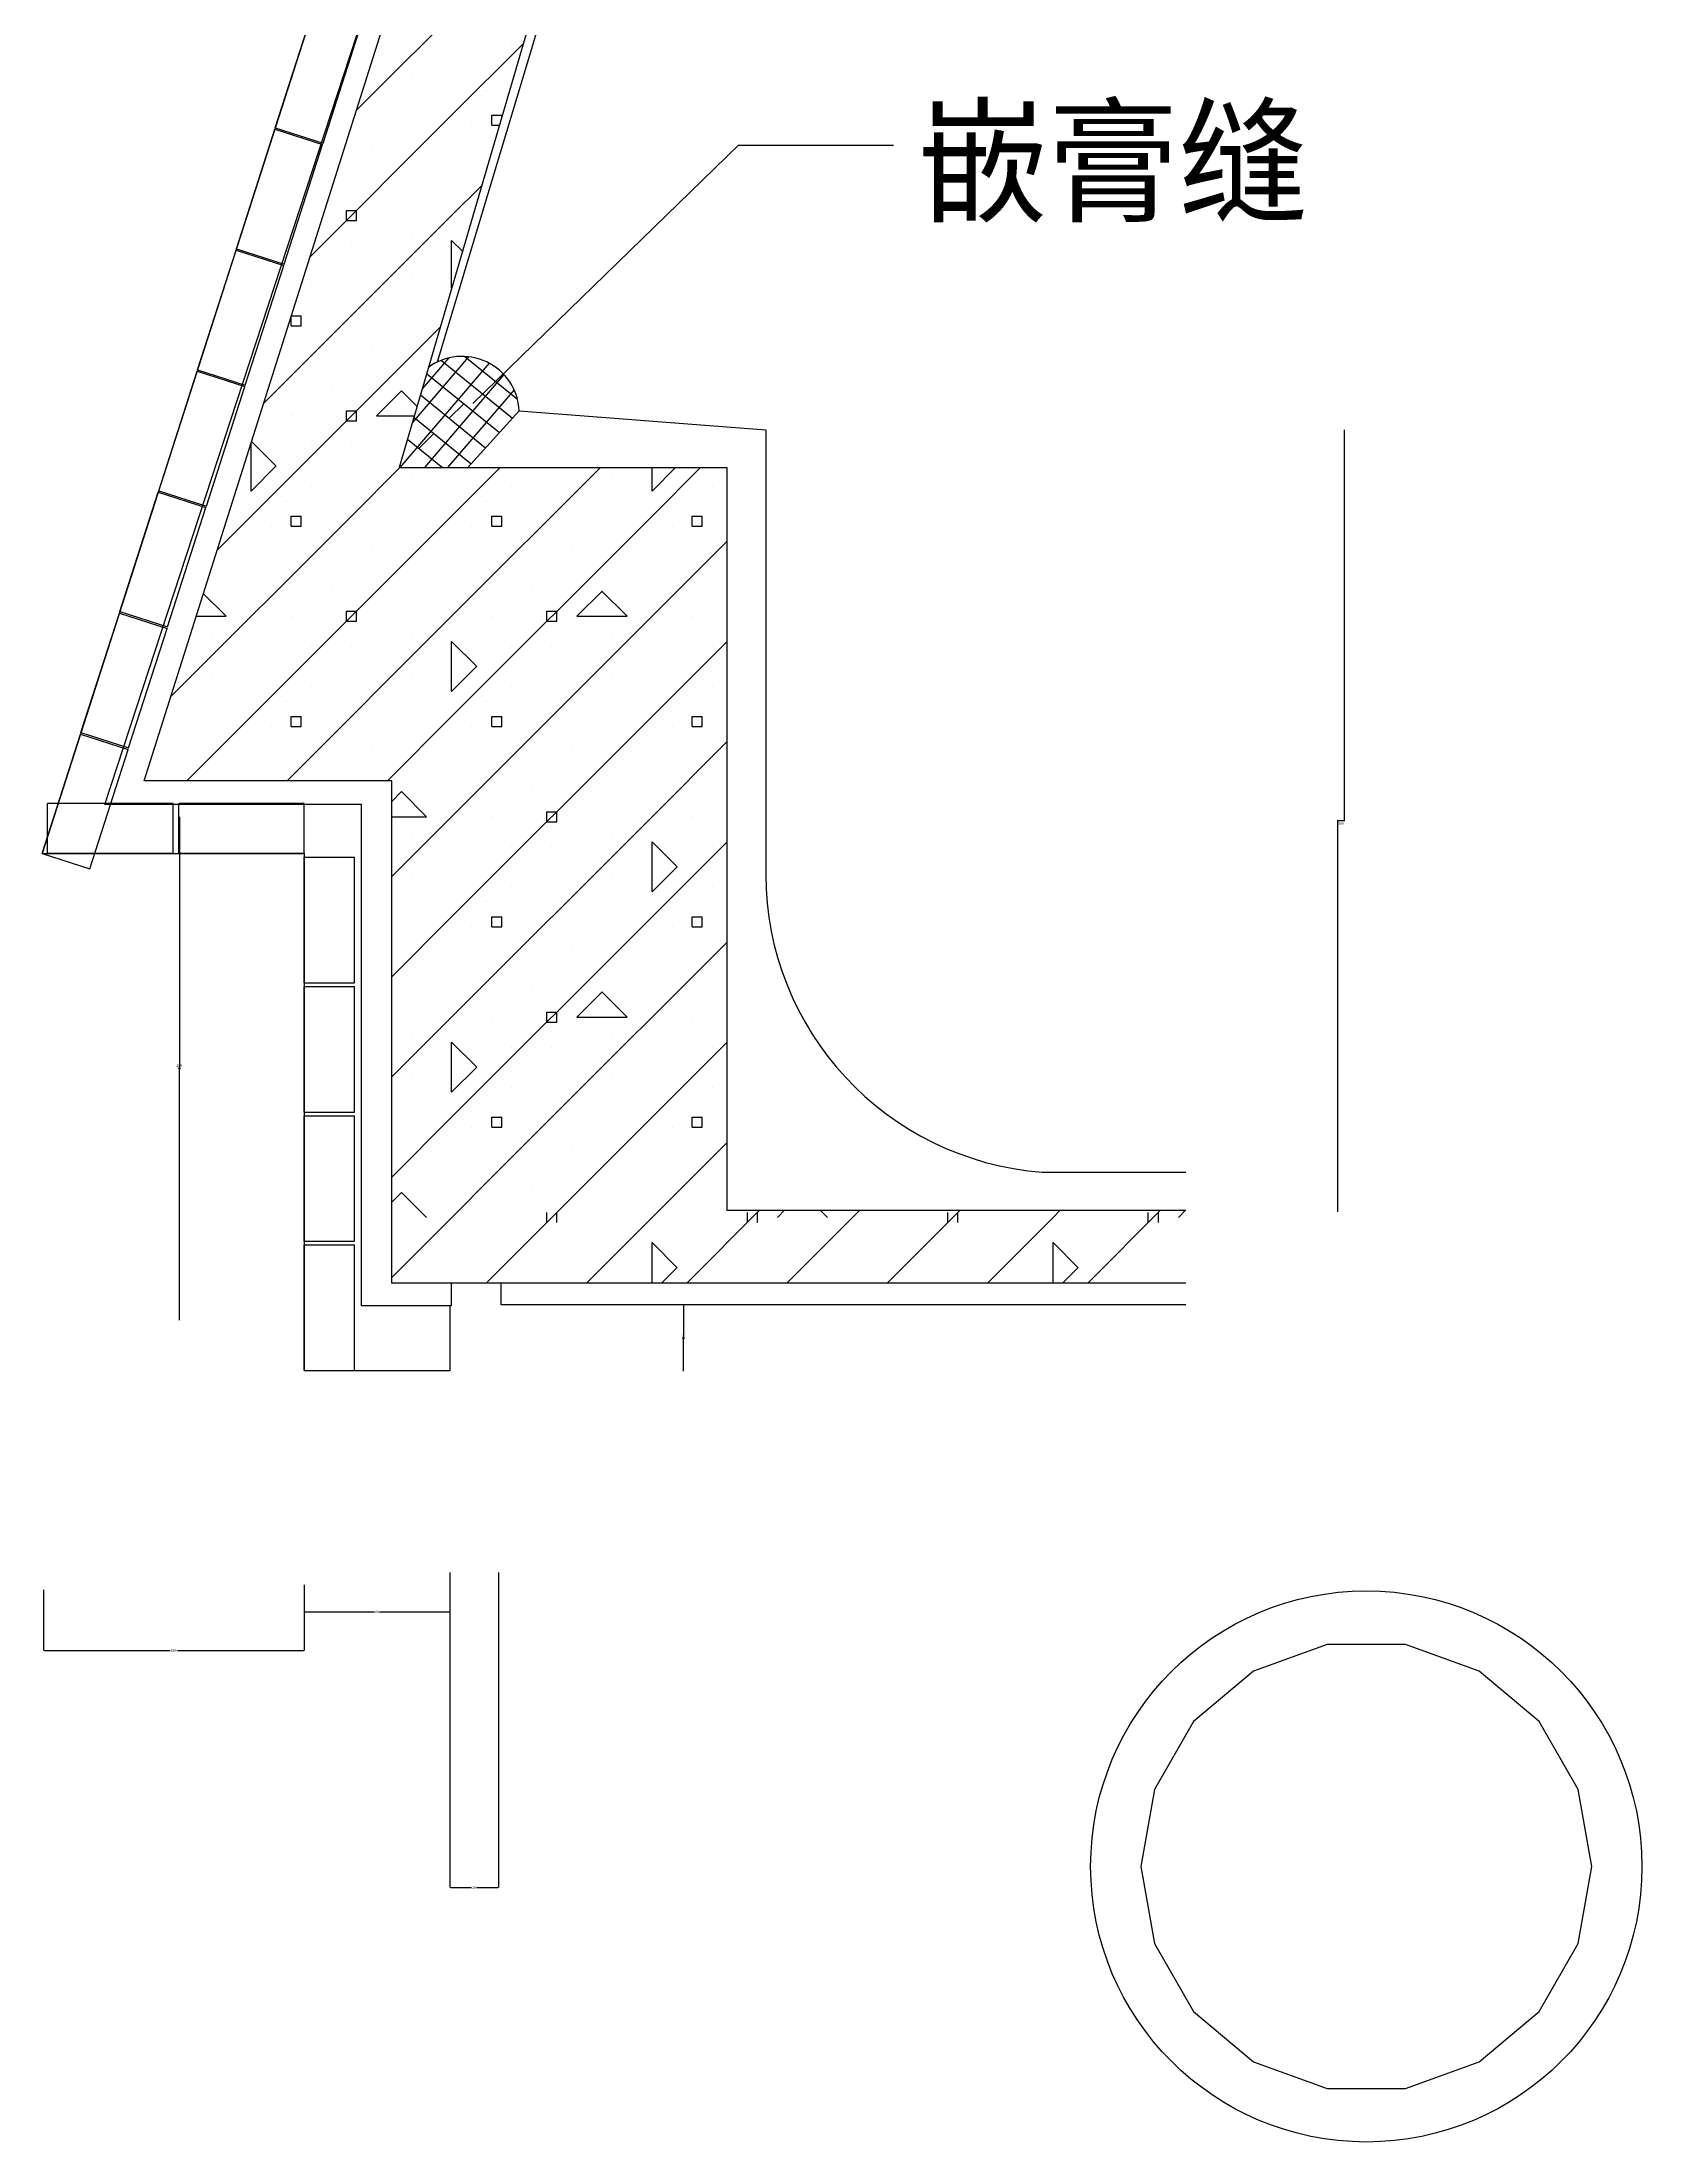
# Model space of a CAD drawing. Header units: metres. Extents: x 18718 to 19376, y 9109 to 10368.
# Drawn here: x 18718 to 19356, y 9109 to 9947 of the extents above; entities that cross this region are included whole.
import ezdxf

# ---------------------------------------------------------------- set-up
doc = ezdxf.new("R2010")
doc.units = ezdxf.units.M
doc.layers.add('PUB_DIM', color=3, linetype='Continuous')
doc.layers.add('PUB_TEXT', color=7, linetype='Continuous')
doc.dimstyles.get("Standard").update_dxf_attribs({"dimtxt": 2.5, "dimasz": 2.5, "dimexe": 1.25, "dimexo": 0.625, "dimtad": 1, "dimcen": 2.5, "dimazin": 3, "dimtfac": 1, "dimtmove": 0, "dimatfit": 3})

# ---------------------------------------------------------------- blocks, each defined once
blk = doc.blocks.new('BL_6214')
for p, q in [((0, 0), (0, -100)), ((0, 0), (1002.28, 0)), ((1002.28, 0), (1002.28, -100)), ((0, -100), (1002.28, -100))]:
    blk.add_line(p, q)
blk = doc.blocks.new('*D2')
for p, q in [((19237.66, 9792.44), (19237.66, 9636.41)), ((19237.91, 9636.41), (19234.77, 9636.41)), ((19235.02, 9480.37), (19235.02, 9636.41))]:
    blk.add_line(p, q)
at = {"layer": 'Defpoints'}
for p in [(19237.66, 9792.44), (19237.66, 9636.41), (19235.02, 9480.37)]:
    blk.add_point(p, dxfattribs=at)
at = {"layer": 'PUB_DIM', "insert": (19236.34, 9635.285), "char_height": 1, "attachment_point": 5}
blk.add_mtext('300', dxfattribs=at)
blk = doc.blocks.new('*D3')
for p, q in [((18772.81, 9638.05), (18772.81, 9537.55)), ((18772.56, 9537.55), (18772.31, 9537.55)), ((18772.81, 9437.06), (18772.81, 9537.55)), ((18772.81, 9537.55), (18772.81, 9537.55)), ((18773.06, 9537.55), (18773.31, 9537.55))]:
    blk.add_line(p, q)
at = {"layer": 'Defpoints'}
for p in [(18772.81, 9638.05), (18772.81, 9537.55), (18772.81, 9437.06)]:
    blk.add_point(p, dxfattribs=at)
at = {"layer": 'PUB_DIM', "insert": (18772.81, 9538.675), "char_height": 1, "attachment_point": 5}
blk.add_mtext('200', dxfattribs=at)
blk = doc.blocks.new('*D4')
for p, q in [((18973.91, 9442.95), (18973.91, 9429.85)), ((18973.66, 9429.85), (18973.41, 9429.85)), ((18973.91, 9416.74), (18973.91, 9429.85)), ((18973.91, 9429.85), (18973.91, 9429.85)), ((18974.16, 9429.85), (18974.41, 9429.85))]:
    blk.add_line(p, q)
at = {"layer": 'Defpoints'}
for p in [(18973.91, 9442.95), (18973.91, 9429.85), (18973.91, 9416.74)]:
    blk.add_point(p, dxfattribs=at)
at = {"layer": 'PUB_DIM', "insert": (18973.91, 9430.975), "char_height": 1, "attachment_point": 5}
blk.add_mtext('5', dxfattribs=at)
blk = doc.blocks.new('*D5')
for p, q in [((18880.71, 9336.28), (18880.71, 9210.63)), ((18900.13, 9336.28), (18900.13, 9210.63)), ((18880.96, 9210.63), (18889.42, 9210.63)), ((18891.42, 9210.63), (18899.88, 9210.63))]:
    blk.add_line(p, q)
at = {"layer": 'Defpoints'}
for p in [(18880.71, 9336.28), (18900.13, 9336.28), (18880.71, 9210.63)]:
    blk.add_point(p, dxfattribs=at)
at = {"layer": 'PUB_DIM', "insert": (18890.42, 9210.63), "char_height": 1, "attachment_point": 5}
blk.add_mtext('10', dxfattribs=at)
blk = doc.blocks.new('*D6')
for p, q in [((18718.58, 9329.37), (18718.58, 9305.2)), ((18822.67, 9328.4), (18822.67, 9305.2)), ((18718.83, 9305.2), (18769.125, 9305.2)), ((18772.125, 9305.2), (18822.42, 9305.2))]:
    blk.add_line(p, q)
at = {"layer": 'Defpoints'}
for p in [(18718.58, 9329.37), (18822.67, 9328.4), (18718.58, 9305.2)]:
    blk.add_point(p, dxfattribs=at)
at = {"layer": 'PUB_DIM', "insert": (18770.625, 9305.2), "char_height": 1, "attachment_point": 5}
blk.add_mtext('100', dxfattribs=at)
blk = doc.blocks.new('*D7')
for p, q in [((18822.67, 9331.42), (18822.67, 9320.64)), ((18880.71, 9336.28), (18880.71, 9320.64)), ((18822.92, 9320.64), (18850.69, 9320.64)), ((18852.69, 9320.64), (18880.46, 9320.64))]:
    blk.add_line(p, q)
at = {"layer": 'Defpoints'}
for p in [(18822.67, 9331.42), (18880.71, 9336.28), (18822.67, 9320.64)]:
    blk.add_point(p, dxfattribs=at)
at = {"layer": 'PUB_DIM', "insert": (18851.69, 9320.64), "char_height": 1, "attachment_point": 5}
blk.add_mtext('60', dxfattribs=at)

msp = doc.modelspace()

# ---------------------------------------------------------------- linework, layer by layer
for p, q in [((18888.69, 10154.47), (18718, 9623.35)), ((18888.69, 10154.47), (18718, 9623.35)), ((18743.04, 9642.91), (18911.23, 10156.65)), ((18758.7, 9652.42), (18861.82, 9977.95)), ((18843.49, 9920.1), (18901.35, 9977.95)), ((18919.18, 9977.95), (18860.46, 9777.4)), ((18923.32, 9977.95), (18875.73, 9819.52)), ((18881.45, 9918.05), (18910, 9946.6)), ((18905.45, 9946.05), (18905.45, 9946.05)), ((18853.45, 9942.05), (18853.45, 9942.05)), ((18865.45, 9934.05), (18865.45, 9934.05)), ((18893.45, 9926.05), (18893.45, 9926.05)), ((18824.95, 9861.55), (18881.45, 9918.05)), ((18881.45, 9918.05), (18881.45, 9918.05)), ((18897.45, 9918.05), (18901.45, 9918.05)), ((18897.45, 9914.05), (18897.45, 9918.05)), ((18901.45, 9917.4), (18901.45, 9918.05)), ((18889.45, 9914.05), (18889.45, 9914.05)), ((18897.45, 9914.05), (18900.47, 9914.05)), ((18849.45, 9906.05), (18849.45, 9906.05)), ((18881.45, 9878.05), (18893.44, 9890.04)), ((18806.4, 9803.01), (18881.45, 9878.05)), ((18839.45, 9876.05), (18839.45, 9880.05)), ((18839.45, 9880.05), (18843.45, 9880.05)), ((18839.45, 9876.05), (18843.45, 9876.05)), ((18843.45, 9876.05), (18843.45, 9880.05)), ((18881.45, 9878.05), (18881.45, 9878.05)), ((18865.45, 9870.05), (18865.45, 9870.05)), ((18881.45, 9849.08), (18881.45, 9868.05)), ((18881.45, 9868.05), (18885.75, 9863.75)), ((18841.45, 9866.05), (18841.45, 9866.05)), ((18853.45, 9862.05), (18853.45, 9862.05)), ((18865.45, 9854.05), (18865.45, 9854.05)), ((18825.45, 9850.05), (18825.45, 9850.05)), ((18801.45, 9758.05), (18876.88, 9833.49)), ((18817.45, 9834.05), (18817.45, 9837.88)), ((18817.45, 9834.05), (18821.45, 9834.05)), ((18817.51, 9838.05), (18821.45, 9838.05)), ((18821.45, 9834.05), (18821.45, 9838.05)), ((18849.45, 9826.05), (18849.45, 9826.05)), ((18896.38, 9819.13), (18860.78, 9777.4)), ((18888.22, 9821.66), (18865.69, 9795.26)), ((18880.19, 9821.14), (18869.65, 9808.79)), ((18877.36, 9820.23), (18905.77, 9797.17)), ((18886.73, 9821.78), (18907.68, 9804.78)), ((18833.45, 9810.05), (18833.45, 9810.05)), ((18902.29, 9814.59), (18870.56, 9777.4)), ((18871.46, 9814.95), (18900.51, 9791.36)), ((18906.35, 9808.52), (18879.8, 9777.4)), ((18839.45, 9796.05), (18839.45, 9800.05)), ((18839.45, 9800.05), (18843.45, 9800.05)), ((18843.45, 9796.05), (18843.45, 9800.05)), ((18851.45, 9798.05), (18861.49, 9808.09)), ((18867.63, 9801.87), (18861.41, 9808.09)), ((18868.97, 9806.45), (18895.03, 9785.3)), ((18880.49, 9797.1), (18886.3, 9802.9)), ((18887.84, 9777.35), (18908.38, 9800.06)), ((18908.38, 9800.06), (19006.79, 9792.49)), ((18817.45, 9798.05), (18817.45, 9798.05)), ((18839.45, 9796.05), (18843.45, 9796.05)), ((18851.45, 9798.05), (18866.51, 9798.05)), ((18866.35, 9797.52), (18889.26, 9778.92)), ((18897.45, 9798.05), (18897.45, 9798.05)), ((19006.79, 9792.49), (19006.79, 9615.13)), ((18801.45, 9768.05), (18801.45, 9787.37)), ((18801.62, 9787.89), (18811.49, 9778.01)), ((18825.45, 9786.05), (18825.45, 9786.05)), ((18841.45, 9786.05), (18841.45, 9786.05)), ((18863.79, 9788.76), (18877.77, 9777.4)), ((18868.41, 9785.01), (18874.39, 9790.99)), ((18801.45, 9768.05), (18811.49, 9778.09)), ((18841.45, 9758.05), (18860.8, 9777.4)), ((18853.45, 9782.05), (18853.45, 9782.05)), ((18860.46, 9777.4), (18991.3, 9777.4)), ((18881.45, 9718.05), (18940.8, 9777.4)), ((18881.45, 9758.05), (18900.8, 9777.4)), ((18961.45, 9758.05), (18980.8, 9777.4)), ((18961.45, 9768.05), (18961.45, 9777.4)), ((18961.45, 9768.05), (18970.8, 9777.4)), ((18991.3, 9777.4), (18991.3, 9480.93)), ((18825.45, 9770.05), (18825.45, 9770.05)), ((18865.45, 9774.05), (18865.45, 9774.05)), ((18905.45, 9770.05), (18905.45, 9770.05)), ((18945.45, 9774.05), (18945.45, 9774.05)), ((18985.45, 9770.05), (18985.45, 9770.05)), ((18769.31, 9685.92), (18841.45, 9758.05)), ((18787.86, 9744.46), (18801.45, 9758.05)), ((18801.45, 9678.05), (18881.45, 9758.05)), ((18801.45, 9758.05), (18801.45, 9758.05)), ((18813.45, 9766.05), (18813.45, 9766.05)), ((18817.45, 9758.05), (18821.45, 9758.05)), ((18817.45, 9754.05), (18817.45, 9758.05)), ((18821.45, 9754.05), (18821.45, 9758.05)), ((18841.45, 9758.05), (18841.45, 9758.05)), ((18881.45, 9678.05), (18961.45, 9758.05)), ((18881.45, 9758.05), (18881.45, 9758.05)), ((18893.45, 9766.05), (18893.45, 9766.05)), ((18897.45, 9758.05), (18901.45, 9758.05)), ((18897.45, 9754.05), (18897.45, 9758.05)), ((18901.45, 9754.05), (18901.45, 9758.05)), ((18961.45, 9758.05), (18961.45, 9758.05)), ((18973.45, 9766.05), (18973.45, 9766.05)), ((18977.45, 9758.05), (18981.45, 9758.05)), ((18977.45, 9754.05), (18977.45, 9758.05)), ((18981.45, 9754.05), (18981.45, 9758.05)), ((18809.45, 9754.05), (18809.45, 9754.05)), ((18817.45, 9754.05), (18821.45, 9754.05)), ((18889.45, 9754.05), (18889.45, 9754.05)), ((18897.45, 9754.05), (18901.45, 9754.05)), ((18969.45, 9754.05), (18969.45, 9754.05)), ((18977.45, 9754.05), (18981.45, 9754.05)), ((18849.45, 9746.05), (18849.45, 9746.05)), ((18921.45, 9678.05), (18991.3, 9747.9)), ((18929.45, 9746.05), (18929.45, 9746.05)), ((18791.45, 9718.05), (18782.37, 9727.13)), ((18833.45, 9730.05), (18833.45, 9730.05)), ((18913.45, 9730.05), (18913.45, 9730.05)), ((18931.45, 9718.05), (18941.49, 9728.09)), ((18951.45, 9718.05), (18941.41, 9728.09)), ((18779.49, 9718.05), (18791.45, 9718.05)), ((18815.82, 9652.42), (18881.45, 9718.05)), ((18817.45, 9718.05), (18817.45, 9718.05)), ((18839.45, 9716.05), (18839.45, 9720.05)), ((18839.45, 9720.05), (18843.45, 9720.05)), ((18839.45, 9716.05), (18843.45, 9716.05)), ((18843.45, 9716.05), (18843.45, 9720.05)), ((18881.45, 9718.05), (18881.45, 9718.05)), ((18897.45, 9718.05), (18897.45, 9718.05)), ((18919.45, 9716.05), (18919.45, 9720.05)), ((18919.45, 9720.05), (18923.45, 9720.05)), ((18919.45, 9716.05), (18923.45, 9716.05)), ((18923.45, 9716.05), (18923.45, 9720.05)), ((18931.45, 9718.05), (18951.45, 9718.05)), ((18977.45, 9718.05), (18977.45, 9718.05)), ((18785.45, 9710.05), (18785.45, 9710.05)), ((18865.45, 9710.05), (18865.45, 9710.05)), ((18881.45, 9688.05), (18881.45, 9708.05)), ((18881.45, 9708.05), (18891.49, 9698.01)), ((18945.45, 9710.05), (18945.45, 9710.05)), ((18961.45, 9678.05), (18991.3, 9707.9)), ((18825.45, 9706.05), (18825.45, 9706.05)), ((18841.45, 9706.05), (18841.45, 9706.05)), ((18853.45, 9702.05), (18853.45, 9702.05)), ((18905.45, 9706.05), (18905.45, 9706.05)), ((18921.45, 9706.05), (18921.45, 9706.05)), ((18933.45, 9702.05), (18933.45, 9702.05)), ((18985.45, 9706.05), (18985.45, 9706.05)), ((18785.45, 9694.05), (18785.45, 9694.05)), ((18865.45, 9694.05), (18865.45, 9694.05)), ((18881.45, 9688.05), (18891.49, 9698.09)), ((18945.45, 9694.05), (18945.45, 9694.05)), ((18813.45, 9686.05), (18813.45, 9686.05)), ((18825.45, 9690.05), (18825.45, 9690.05)), ((18893.45, 9686.05), (18893.45, 9686.05)), ((18905.45, 9690.05), (18905.45, 9690.05)), ((18973.45, 9686.05), (18973.45, 9686.05)), ((18985.45, 9690.05), (18985.45, 9690.05)), ((18775.82, 9652.42), (18801.45, 9678.05)), ((18801.45, 9678.05), (18801.45, 9678.05)), ((18817.45, 9678.05), (18821.45, 9678.05)), ((18817.45, 9674.05), (18817.45, 9678.05)), ((18821.45, 9674.05), (18821.45, 9678.05)), ((18855.82, 9652.42), (18881.45, 9678.05)), ((18857.56, 9614.16), (18921.45, 9678.05)), ((18881.45, 9598.05), (18961.45, 9678.05)), ((18881.45, 9678.05), (18881.45, 9678.05)), ((18897.45, 9678.05), (18901.45, 9678.05)), ((18897.45, 9674.05), (18897.45, 9678.05)), ((18901.45, 9674.05), (18901.45, 9678.05)), ((18921.45, 9678.05), (18921.45, 9678.05)), ((18961.45, 9678.05), (18961.45, 9678.05)), ((18977.45, 9678.05), (18981.45, 9678.05)), ((18977.45, 9674.05), (18977.45, 9678.05)), ((18981.45, 9674.05), (18981.45, 9678.05)), ((18769.45, 9666.05), (18769.45, 9666.05)), ((18809.45, 9674.05), (18809.45, 9674.05)), ((18817.45, 9674.05), (18821.45, 9674.05)), ((18849.45, 9666.05), (18849.45, 9666.05)), ((18889.45, 9674.05), (18889.45, 9674.05)), ((18897.45, 9674.05), (18901.45, 9674.05)), ((18929.45, 9666.05), (18929.45, 9666.05)), ((18961.45, 9638.05), (18991.3, 9667.9)), ((18969.45, 9674.05), (18969.45, 9674.05)), ((18977.45, 9674.05), (18981.45, 9674.05)), ((18857.56, 9652.42), (18758.7, 9652.42)), ((18857.56, 9451.86), (18857.56, 9652.42)), ((18913.45, 9650.05), (18913.45, 9650.05)), ((18845.51, 9642.91), (18743.04, 9642.91)), ((18845.51, 9442.84), (18845.51, 9642.91)), ((18857.56, 9644.16), (18861.49, 9648.09)), ((18871.45, 9638.05), (18861.41, 9648.09)), ((18857.56, 9638.05), (18871.45, 9638.05)), ((18881.45, 9558.05), (18961.45, 9638.05)), ((18897.45, 9638.05), (18897.45, 9638.05)), ((18919.45, 9636.05), (18919.45, 9640.05)), ((18919.45, 9640.05), (18923.45, 9640.05)), ((18919.45, 9636.05), (18923.45, 9636.05)), ((18923.45, 9636.05), (18923.45, 9640.05)), ((18961.45, 9638.05), (18961.45, 9638.05)), ((18977.45, 9638.05), (18977.45, 9638.05)), ((18865.45, 9630.05), (18865.45, 9630.05)), ((18905.45, 9626.05), (18905.45, 9626.05)), ((18921.45, 9626.05), (18921.45, 9626.05)), ((18945.45, 9630.05), (18945.45, 9630.05)), ((18961.45, 9608.05), (18961.45, 9628.05)), ((18961.45, 9628.05), (18971.49, 9618.01)), ((18961.45, 9598.05), (18991.3, 9627.9)), ((18985.45, 9626.05), (18985.45, 9626.05)), ((18718, 9623.35), (18822.67, 9623.35)), ((18822.67, 9623.35), (18822.67, 9416.99)), ((18933.45, 9622.05), (18933.45, 9622.05)), ((18961.45, 9608.05), (18971.49, 9618.09)), ((18865.45, 9614.05), (18865.45, 9614.05)), ((18905.45, 9610.05), (18905.45, 9610.05)), ((18945.45, 9614.05), (18945.45, 9614.05)), ((18985.45, 9610.05), (18985.45, 9610.05)), ((18893.45, 9606.05), (18893.45, 9606.05)), ((18973.45, 9606.05), (18973.45, 9606.05)), ((18857.56, 9574.16), (18881.45, 9598.05)), ((18881.45, 9518.05), (18961.45, 9598.05)), ((18881.45, 9598.05), (18881.45, 9598.05)), ((18889.45, 9594.05), (18889.45, 9594.05)), ((18897.45, 9598.05), (18901.45, 9598.05)), ((18897.45, 9594.05), (18897.45, 9598.05)), ((18897.45, 9594.05), (18901.45, 9594.05)), ((18901.45, 9594.05), (18901.45, 9598.05)), ((18961.45, 9598.05), (18961.45, 9598.05)), ((18969.45, 9594.05), (18969.45, 9594.05)), ((18977.45, 9598.05), (18981.45, 9598.05)), ((18977.45, 9594.05), (18977.45, 9598.05)), ((18977.45, 9594.05), (18981.45, 9594.05)), ((18981.45, 9594.05), (18981.45, 9598.05)), ((18921.45, 9518.05), (18991.3, 9587.9)), ((18929.45, 9586.05), (18929.45, 9586.05)), ((18913.45, 9570.05), (18913.45, 9570.05)), ((18931.45, 9558.05), (18941.49, 9568.09)), ((18951.45, 9558.05), (18941.41, 9568.09)), ((18857.56, 9534.16), (18881.45, 9558.05)), ((18881.45, 9558.05), (18881.45, 9558.05)), ((18897.45, 9558.05), (18897.45, 9558.05)), ((18919.45, 9556.05), (18919.45, 9560.05)), ((18919.45, 9560.05), (18923.45, 9560.05)), ((18923.45, 9556.05), (18923.45, 9560.05)), ((18931.45, 9558.05), (18951.45, 9558.05)), ((18977.45, 9558.05), (18977.45, 9558.05)), ((18865.45, 9550.05), (18865.45, 9550.05)), ((18919.45, 9556.05), (18923.45, 9556.05)), ((18945.45, 9550.05), (18945.45, 9550.05)), ((18881.45, 9528.05), (18881.45, 9548.05)), ((18881.45, 9548.05), (18891.49, 9538.01)), ((18905.45, 9546.05), (18905.45, 9546.05)), ((18921.45, 9546.05), (18921.45, 9546.05)), ((18933.45, 9542.05), (18933.45, 9542.05)), ((18961.45, 9518.05), (18991.3, 9547.9)), ((18985.45, 9546.05), (18985.45, 9546.05)), ((18865.45, 9534.05), (18865.45, 9534.05)), ((18881.45, 9528.05), (18891.49, 9538.09)), ((18945.45, 9534.05), (18945.45, 9534.05)), ((18893.45, 9526.05), (18893.45, 9526.05)), ((18905.45, 9530.05), (18905.45, 9530.05)), ((18973.45, 9526.05), (18973.45, 9526.05)), ((18985.45, 9530.05), (18985.45, 9530.05)), ((18857.56, 9494.16), (18881.45, 9518.05)), ((18857.56, 9454.16), (18921.45, 9518.05)), ((18881.45, 9518.05), (18881.45, 9518.05)), ((18895.26, 9451.86), (18961.45, 9518.05)), ((18897.45, 9518.05), (18901.45, 9518.05)), ((18897.45, 9514.05), (18897.45, 9518.05)), ((18901.45, 9514.05), (18901.45, 9518.05)), ((18921.45, 9518.05), (18921.45, 9518.05)), ((18961.45, 9518.05), (18961.45, 9518.05)), ((18977.45, 9518.05), (18981.45, 9518.05)), ((18977.45, 9514.05), (18977.45, 9518.05)), ((18981.45, 9514.05), (18981.45, 9518.05)), ((18889.45, 9514.05), (18889.45, 9514.05)), ((18897.45, 9514.05), (18901.45, 9514.05)), ((18961.45, 9478.05), (18991.3, 9507.9)), ((18969.45, 9514.05), (18969.45, 9514.05)), ((18977.45, 9514.05), (18981.45, 9514.05)), ((18929.45, 9506.05), (18929.45, 9506.05)), ((18913.45, 9490.05), (18913.45, 9490.05)), ((19117.09, 9496.17), (19174.41, 9496.17)), ((18857.56, 9484.16), (18861.49, 9488.09)), ((18871.45, 9478.05), (18861.41, 9488.09)), ((18919.45, 9476.05), (18919.45, 9480.05)), ((18923.45, 9476.05), (18923.45, 9480.05)), ((18935.26, 9451.86), (18961.45, 9478.05)), ((18961.45, 9478.05), (18961.45, 9478.05)), ((18975.26, 9451.86), (19004.33, 9480.93)), ((18991.3, 9480.93), (19174.47, 9480.93)), ((18999.45, 9476.05), (18999.45, 9480.05)), ((19003.45, 9476.05), (19003.45, 9480.05)), ((19011.45, 9478.05), (19014.33, 9480.93)), ((19015.26, 9451.86), (19044.33, 9480.93)), ((19031.45, 9478.05), (19028.57, 9480.93)), ((19055.26, 9451.86), (19084.33, 9480.93)), ((19079.45, 9476.05), (19079.45, 9480.05)), ((19083.45, 9476.05), (19083.45, 9480.05)), ((19095.26, 9451.86), (19121.45, 9478.05)), ((19121.45, 9478.05), (19124.33, 9480.93)), ((19121.45, 9478.05), (19121.45, 9478.05)), ((19135.26, 9451.86), (19164.33, 9480.93)), ((19159.45, 9476.05), (19159.45, 9480.05)), ((19163.45, 9476.05), (19163.45, 9480.05)), ((19171.45, 9478.05), (19174.33, 9480.93)), ((18961.45, 9451.86), (18961.45, 9468.05)), ((18961.45, 9468.05), (18971.49, 9458.01)), ((19121.45, 9451.86), (19121.45, 9468.05)), ((19121.45, 9468.05), (19131.49, 9458.01)), ((18965.26, 9451.86), (18971.49, 9458.09)), ((19125.26, 9451.86), (19131.49, 9458.09)), ((19174.47, 9451.86), (18857.56, 9451.86)), ((18881.32, 9451.8), (18881.32, 9442.84)), ((18901.17, 9443.15), (18901.17, 9451.86)), ((18881.32, 9442.84), (18845.51, 9442.84)), ((18880.82, 9416.99), (18880.82, 9442.84)), ((19174.47, 9443.15), (18901.17, 9443.15)), ((18822.67, 9416.99), (18880.82, 9416.99))]:
    msp.add_line(p, q)
for centre, radius, start, end in [((18885.67, 9799.08), 22.73, 2.48, 126.47), ((19126.09, 9615.13), 119.3, 180, 265.68)]:
    msp.add_arc(centre, radius, start, end)
at = {"layer": 'PUB_DIM'}
for points in [[(18889.86, 9802.97), (18995.93, 9906.08), (19057.81, 9906.08)], [(19336.44, 9219), (19331.02, 9249.78), (19315.39, 9276.85), (19291.44, 9296.94), (19262.07, 9307.63), (19230.82, 9307.63), (19201.44, 9296.94), (19177.5, 9276.85), (19161.87, 9249.78), (19156.44, 9219), (19161.87, 9188.21), (19177.5, 9161.14), (19201.44, 9141.05), (19230.82, 9130.36), (19262.07, 9130.36), (19291.44, 9141.05), (19315.39, 9161.14), (19331.02, 9188.21), (19336.44, 9219)]]:
    msp.add_lwpolyline(points, dxfattribs=at)
msp.add_circle((19246.44, 9219), 110, dxfattribs=at)

# ---------------------------------------------------------------- block references
at = {"xscale": 0.05, "yscale": 0.2, "zscale": 0.05}
for p, rotation in [((18811.1, 9913.05), 72.18), ((18795.59, 9864.77), 72.18), ((18780.07, 9816.49), 72.18), ((18764.55, 9768.2), 72.18), ((18749.03, 9719.92), 72.18), ((18733.52, 9671.64), 72.18), ((18718, 9623.35), 72.18), ((18770.33, 9623.35), 180), ((18822.67, 9623.35), 180), ((18822.67, 9571.76), 90), ((18822.67, 9520.17), 90), ((18822.67, 9468.58), 90), ((18822.67, 9416.99), 90)]:
    msp.add_blockref('BL_6214', p, dxfattribs=dict(at, rotation=rotation))

# ---------------------------------------------------------------- texts
at = {"layer": 'PUB_TEXT'}
msp.add_text('嵌膏缝', height=40, dxfattribs=at).set_placement((19067.46, 9879.57))

# ---------------------------------------------------------------- dimensions: what is measured, and where the dimension line sits
at = {"layer": 'PUB_DIM'}
for base, p1, p2, text, picture, middle in [((19237.66, 9636.41), (19237.66, 9792.44), (19235.02, 9480.37), '300', '*D2', (19236.34, 9635.285)), ((18772.81, 9537.55), (18772.81, 9437.06), (18772.81, 9638.05), '200', '*D3', (18772.81, 9538.675)), ((18973.91, 9429.85), (18973.91, 9442.95), (18973.91, 9416.74), '5', '*D4', (18973.91, 9430.975)), ((18822.67, 9320.64), (18822.67, 9331.42), (18880.71, 9336.28), '60', '*D7', (18851.69, 9320.64)), ((18880.71, 9210.63), (18880.71, 9336.28), (18900.13, 9336.28), '10', '*D5', (18890.42, 9210.63)), ((18718.58, 9305.2), (18718.58, 9329.37), (18822.67, 9328.4), '100', '*D6', (18770.625, 9305.2))]:
    dim = msp.add_linear_dim(base=base, p1=p1, p2=p2, text=text, dimstyle='Standard', dxfattribs=at)
    dim.commit()
    dim.dimension.update_dxf_attribs({"geometry": picture, "text_midpoint": middle})

doc.saveas('drawing.dxf')
